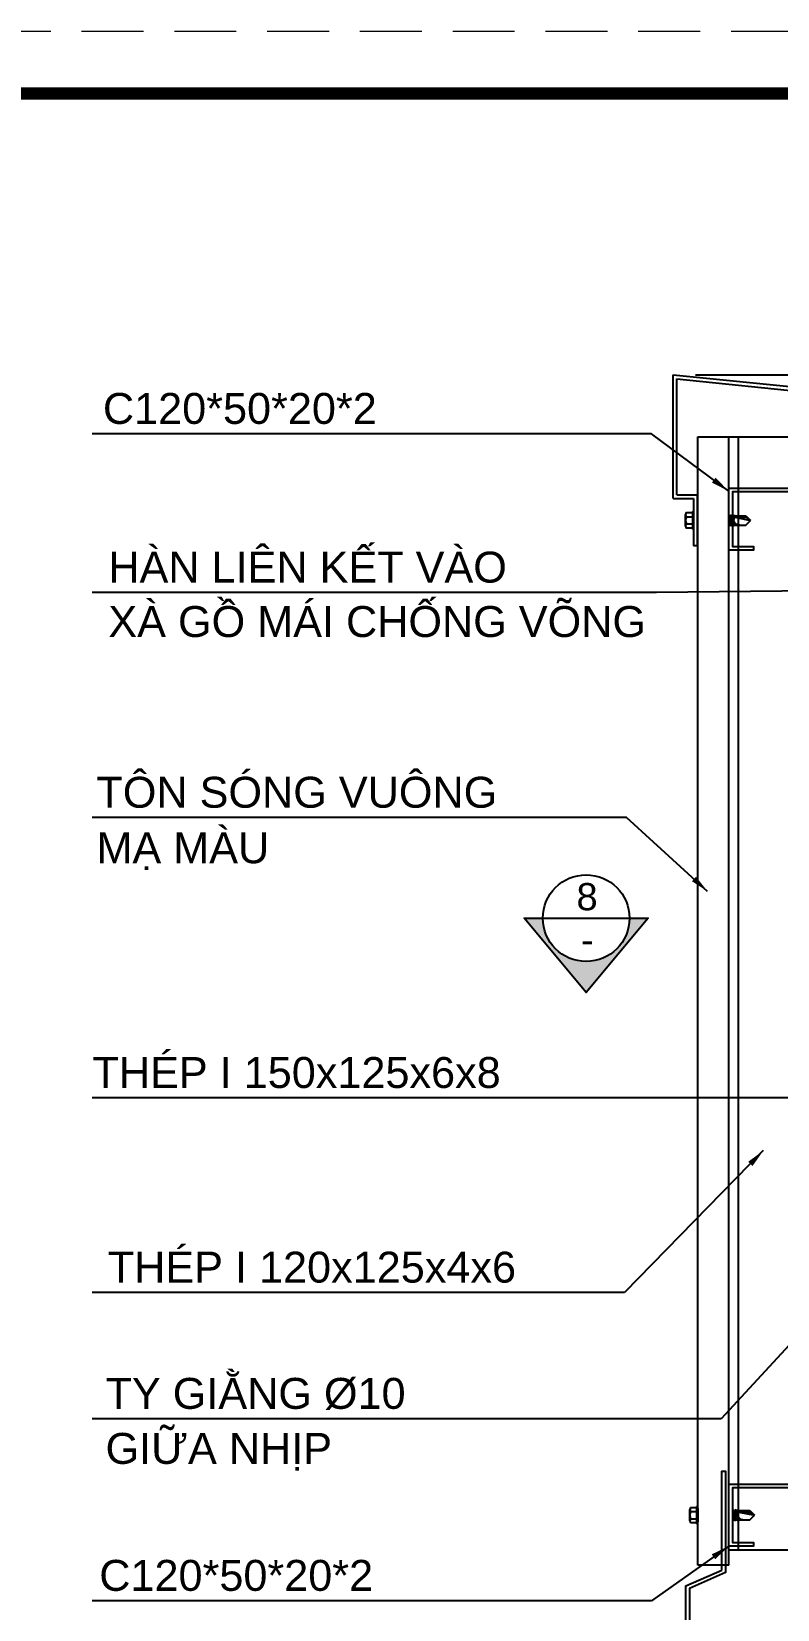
# Model space of a CAD drawing. Header units: inches. Extents: x 651127 to 1529722, y 768575 to 1021311.
# Drawn here: x 1237167 to 1243196, y 815219 to 827975 of the extents above; entities that cross this region are included whole.
import ezdxf
from ezdxf.enums import TextEntityAlignment as Align

# ---------------------------------------------------------------- set-up
doc = ezdxf.new("R2010")
doc.units = ezdxf.units.IN
doc.header["$LTSCALE"] = 1000
doc.header["$MEASUREMENT"] = 0
doc.linetypes.add('HIDDEN', pattern=[0.375, 0.25, -0.125])
doc.layers.get('DEFPOINTS').update_dxf_attribs({"color": 8, "lineweight": 9})
for name, color, linetype in [('DWGshare.com_1', 7, 'Continuous'), ('DWGshare.com_10', 7, 'Continuous'), ('DWGshare.com_16', 2, 'Continuous'), ('DWGshare.com_19', 136, 'Continuous'), ('DWGshare.com_32', 253, 'Continuous'), ('DWGshare.com_34', 1, 'Continuous'), ('DWGshare.com_35', 9, 'Continuous')]:
    doc.layers.add(name, color=color, linetype=linetype)
doc.styles.add('DWGshare.com_11', font='VNI-HelveB.TTF')
doc.styles.add('DWGshare.com_14', font='romans.shx', dxfattribs={"width": 0.8})
doc.styles.add('DWGshare.com_4', font='romans.shx', dxfattribs={"width": 0.8})
doc.styles.add('DWGshare.com_6', font='VHELVEN.TTF')
doc.dimstyles.new('DWGshare.com_12', dxfattribs={"dimscale": 100, "dimtxt": 2, "dimasz": 1.5, "dimexe": 1.5, "dimexo": 1.5, "dimgap": 1, "dimtad": 1, "dimdec": 0, "dimlfac": 0.2, "dimzin": 0, "dimdsep": 46, "dimtxsty": 'DWGshare.com_14', "dimblk": 'DWGshare.com_1', "dimcen": 3, "dimdle": 1.5, "dimclrd": 256, "dimclre": 256, "dimclrt": 7, "dimadec": 0, "dimazin": 0, "dimtfac": 1, "dimtdec": 0, "dimtix": 1, "dimtmove": 2, "dimatfit": 3, "dimfxl": 1, "dimtolj": 1, "dimtzin": 0, "dimarcsym": 0})
doc.dimstyles.new('DWGshare.com_7', dxfattribs={"dimscale": 100, "dimtxt": 2.5, "dimasz": 1, "dimexe": 1, "dimexo": 1.5, "dimgap": 1, "dimtad": 1, "dimdec": 0, "dimlfac": 0.1, "dimzin": 0, "dimdsep": 46, "dimtxsty": 'DWGshare.com_4', "dimblk": 'DWGshare.com_1', "dimcen": 1.5, "dimdle": 1, "dimclrd": 256, "dimclre": 256, "dimclrt": 7, "dimadec": 0, "dimazin": 0, "dimtfac": 1, "dimtdec": 0, "dimtix": 1, "dimtmove": 2, "dimatfit": 3, "dimfxl": 1, "dimtolj": 1, "dimtzin": 0, "dimarcsym": 0})

# ---------------------------------------------------------------- blocks, each defined once
blk = doc.blocks.new('DWGshare.com_1')
at = {"color": 0, "linetype": 'ByBlock', "const_width": 0.3}
blk.add_lwpolyline([(-0.5, -0.5), (0.5, 0.5)], dxfattribs=at)
blk = doc.blocks.new('*D946')
at = {"layer": 'DEFPOINTS', "color": 0, "ltscale": 100, "transparency": 16777216}
for p in [(1242384, 825200), (1244749, 825200), (1244002, 821629)]:
    blk.add_point(p, dxfattribs=at)
at = {"layer": 'DWGshare.com_19', "lineweight": -2, "ltscale": 100, "transparency": 16777216}
for p, q in [((1242534, 825200), (1244849, 825200)), ((1244749, 821529), (1244749, 825300)), ((1244152, 821629), (1244849, 821629))]:
    blk.add_line(p, q, dxfattribs=at)
at = {"layer": 'DWGshare.com_19', "lineweight": -2, "ltscale": 100, "transparency": 16777216, "xscale": 100, "yscale": 100, "zscale": 100}
for p, rotation in [((1244749, 825200), 90), ((1244749, 821629), 270)]:
    blk.add_blockref('DWGshare.com_1', p, dxfattribs=dict(at, rotation=rotation))
at = {"layer": 'DWGshare.com_19', "color": 7, "ltscale": 100, "transparency": 16777216, "insert": (1244522, 824011), "char_height": 250, "attachment_point": 5, "rotation": 90, "style": 'DWGshare.com_4'}
blk.add_mtext('\\A1;357', dxfattribs=at)

msp = doc.modelspace()

# ---------------------------------------------------------------- hatches: boundary and pattern name
at = {"layer": 'DWGshare.com_16'}
msp.add_hatch(color=31, dxfattribs=at).paths.add_polyline_path([(1241649.8, 820207.3), (1242149.8, 820807.3), (1241999.8, 820807.3, -0.4142136), (1241649.8, 820457.3, -0.4142136), (1241299.8, 820807.3), (1241149.8, 820807.3)])

# ---------------------------------------------------------------- linework, layer by layer
at = {"layer": 'DEFPOINTS', "linetype": 'HIDDEN', "ltscale": 2}
msp.add_lwpolyline([(1180221.5, 768574.8), (1264321.5, 768574.8), (1264321.5, 827974.8), (1180221.5, 827974.8)], close=True, dxfattribs=at)
at = {"layer": 'DWGshare.com_1', "const_width": 100}
msp.add_lwpolyline([(1182221.5, 769074.8), (1263821.5, 769074.8), (1263821.5, 827474.8), (1182221.5, 827474.8)], close=True, dxfattribs=at)
at = {"layer": 'DWGshare.com_16', "color": 31}
msp.add_line((1241299.8, 820807.3), (1241999.8, 820807.3), dxfattribs=at)
msp.add_lwpolyline([(1241999.8, 820807.3), (1242149.8, 820807.3), (1241649.8, 820207.3), (1241649.8, 820207.3), (1241149.8, 820807.3), (1241299.8, 820807.3)], dxfattribs=at)
msp.add_circle((1241649.8, 820807.3), 350, dxfattribs=at)
at = {"layer": 'DWGshare.com_32', "ltscale": 0.9}
for p, q in [((1242353.9, 824199.5), (1242353.9, 825199.5)), ((1242353.9, 825199.5), (1243945, 825039.1)), ((1242383.9, 825166.4), (1243942, 825009.2)), ((1242383.9, 824229.5), (1242383.9, 825166.4)), ((1242551.9, 815575.4), (1242551.9, 824699.5)), ((1242551.9, 824699.5), (1242801.9, 824699.5)), ((1242801.9, 815575.4), (1242801.9, 824699.5)), ((1242518.3, 824199.5), (1242518.3, 823817.1)), ((1242548.3, 824229.5), (1242548.3, 823817.1)), ((1242548.3, 823817.1), (1242518.3, 823817.1)), ((1242801.9, 815575.4), (1242551.9, 815575.4))]:
    msp.add_line(p, q, dxfattribs=at)
at = {"layer": 'DWGshare.com_32', "ltscale": 100}
for p, q in [((1242801.9, 824699.5), (1244001.9, 824699.5)), ((1242881.9, 815699.5), (1242881.9, 824699.5)), ((1242353.9, 824199.5), (1242518.3, 824199.5)), ((1242383.9, 824229.5), (1242548.3, 824229.5)), ((1242801.9, 815699.5), (1244001.9, 815699.5))]:
    msp.add_line(p, q, dxfattribs=at)
at = {"layer": 'DWGshare.com_32', "ltscale": 0.9}
for points in [[(1243801.9, 823812.9), (1243971.9, 823812.9), (1243971.9, 824252.9), (1242831.9, 824252.9), (1242831.9, 823812.9), (1243001.9, 823812.9), (1243001.9, 823782.9), (1242801.9, 823782.9), (1242801.9, 824282.9), (1244001.9, 824282.9), (1244001.9, 823782.9), (1243801.9, 823782.9)], [(1242746.6, 815535.9), (1242746.6, 816336.5), (1242776.6, 816336.5), (1242776.6, 815516.3), (1242485.7, 815388.9), (1242485.7, 814388.9), (1243023.7, 814388.9), (1243065.4, 814449.5), (1243090.1, 814432.5), (1243039.5, 814358.9), (1242455.7, 814358.9), (1242455.7, 815408.5)], [(1243801.9, 815760.6), (1243971.9, 815760.6), (1243971.9, 816200.6), (1242831.9, 816200.6), (1242831.9, 815760.6), (1243001.9, 815760.6), (1243001.9, 815730.6), (1242801.9, 815730.6), (1242801.9, 816230.6), (1244001.9, 816230.6), (1244001.9, 815730.6), (1243801.9, 815730.6)]]:
    msp.add_lwpolyline(points, close=True, dxfattribs=at)
at = {"layer": 'DWGshare.com_34', "ltscale": 100}
msp.add_line((1242801.9, 815699.5), (1242801.9, 824699.5), dxfattribs=at)
at = {"layer": 'DWGshare.com_35'}
for p, q in [((1242453.9, 823977.1), (1242453.9, 824069.6)), ((1242460.9, 824086.3), (1242508.2, 824086.3)), ((1242460.9, 824052.9), (1242508.2, 824052.9)), ((1242508.2, 824093.8), (1242508.2, 823952.8)), ((1242508.2, 824093.8), (1242515.7, 824093.8)), ((1242515.7, 824093.8), (1242515.7, 823952.8)), ((1242515.7, 824077.4), (1242518.3, 824077.4)), ((1242518.3, 824077.4), (1242518.3, 823969.3)), ((1242803.2, 824068.3), (1242799.7, 824064.9)), ((1242803.2, 824068.3), (1242819.2, 823978.3)), ((1242803.2, 824068.3), (1242810.4, 824061.1)), ((1242810.4, 824061.1), (1242826.4, 823985.5)), ((1242810.4, 824061.1), (1242818.4, 824061.1)), ((1242825.7, 824068.3), (1242818.4, 824061.1)), ((1242818.4, 824061.1), (1242834.5, 823985.5)), ((1242825.7, 824068.3), (1242841.7, 823978.3)), ((1242825.7, 824068.3), (1242832.9, 824061.1)), ((1242832.9, 824061.1), (1242848.9, 823985.5)), ((1242832.9, 824061.1), (1242843.6, 824061.1)), ((1242847.9, 824065.4), (1242843.6, 824061.1)), ((1242850.8, 824049), (1242843.6, 824061.1)), ((1242847.9, 824065.4), (1242850.8, 824049)), ((1242847.9, 824065.4), (1242852.2, 824061.1)), ((1242850.8, 824049), (1242852.2, 824061.1)), ((1242852.2, 824061.1), (1242939.8, 824061.1)), ((1242939.8, 824061.1), (1242977.6, 824023.3)), ((1242939.8, 824061.1), (1242939.8, 824049)), ((1242460.9, 823993.8), (1242508.2, 823993.8)), ((1242508.2, 823960.3), (1242460.9, 823960.3)), ((1242515.7, 823952.8), (1242508.2, 823952.8)), ((1242515.7, 823969.3), (1242518.3, 823969.3)), ((1242799.7, 824043.2), (1242812, 823985.5)), ((1242799.7, 823981.4), (1242803.9, 823985.5)), ((1242803.9, 823985.5), (1242812, 823985.5)), ((1242819.2, 823978.3), (1242812, 823985.5)), ((1242819.2, 823978.3), (1242826.4, 823985.5)), ((1242826.4, 823985.5), (1242834.5, 823985.5)), ((1242841.7, 823978.3), (1242834.5, 823985.5)), ((1242841.7, 823978.3), (1242848.9, 823985.5)), ((1242848.9, 823985.5), (1242939.8, 823985.5)), ((1242850.8, 824049), (1242977.6, 824023.3)), ((1242850.8, 824049), (1242939.8, 824049)), ((1242939.8, 824049), (1242977.6, 824023.3)), ((1242939.8, 823985.5), (1242977.6, 824023.3)), ((1242487.5, 815934.3), (1242487.5, 816026.9)), ((1242494.6, 816043.6), (1242541.8, 816043.6)), ((1242541.8, 816051.1), (1242549.3, 816051.1)), ((1242541.8, 816051.1), (1242541.8, 815910.1)), ((1242549.3, 816051.1), (1242549.3, 815910.1)), ((1242549.3, 816034.6), (1242551.9, 816034.6)), ((1242551.9, 816034.6), (1242551.9, 815926.5)), ((1242836.8, 816025.6), (1242833.4, 816022.2)), ((1242836.8, 816025.6), (1242844, 816018.4)), ((1242836.8, 816025.6), (1242852.8, 815935.6)), ((1242844, 816018.4), (1242852.1, 816018.4)), ((1242844, 816018.4), (1242860, 815942.8)), ((1242859.3, 816025.6), (1242852.1, 816018.4)), ((1242852.1, 816018.4), (1242868.1, 815942.8)), ((1242859.3, 816025.6), (1242866.5, 816018.4)), ((1242859.3, 816025.6), (1242875.3, 815935.6)), ((1242866.5, 816018.4), (1242877.2, 816018.4)), ((1242866.5, 816018.4), (1242882.5, 815942.8)), ((1242881.5, 816022.7), (1242877.2, 816018.4)), ((1242884.5, 816006.2), (1242877.2, 816018.4)), ((1242881.5, 816022.7), (1242885.8, 816018.4)), ((1242881.5, 816022.7), (1242884.5, 816006.2)), ((1242884.5, 816006.2), (1242885.8, 816018.4)), ((1242885.8, 816018.4), (1242973.4, 816018.4)), ((1242973.4, 816018.4), (1242973.4, 816006.2)), ((1242973.4, 816018.4), (1243011.2, 815980.6)), ((1242494.6, 816010.1), (1242541.8, 816010.1)), ((1242494.6, 815951), (1242541.8, 815951)), ((1242541.8, 815917.6), (1242494.6, 815917.6)), ((1242549.3, 815910.1), (1242541.8, 815910.1)), ((1242549.3, 815926.5), (1242551.9, 815926.5)), ((1242833.4, 816000.4), (1242845.6, 815942.8)), ((1242833.4, 815938.6), (1242837.5, 815942.8)), ((1242837.5, 815942.8), (1242845.6, 815942.8)), ((1242852.8, 815935.6), (1242845.6, 815942.8)), ((1242852.8, 815935.6), (1242860, 815942.8)), ((1242860, 815942.8), (1242868.1, 815942.8)), ((1242875.3, 815935.6), (1242868.1, 815942.8)), ((1242875.3, 815935.6), (1242882.5, 815942.8)), ((1242882.5, 815942.8), (1242973.4, 815942.8)), ((1242884.5, 816006.2), (1242973.4, 816006.2)), ((1242884.5, 816006.2), (1243011.2, 815980.6)), ((1242973.4, 816006.2), (1243011.2, 815980.6)), ((1242973.4, 815942.8), (1243011.2, 815980.6))]:
    msp.add_line(p, q, dxfattribs=at)
for centre, radius, start, end in [((1242477.4, 824069.6), 23.4, 134.51051, 225.48949), ((1242519.7, 824023.3), 65.8, 153.32156, 206.67844), ((1242453.9, 823993.8), 2.7034e-12, 34.3461, 28.21321), ((1242477.4, 823977.1), 23.4, 134.51051, 225.48949), ((1242511, 816026.9), 23.4, 134.51051, 225.48949), ((1242553.4, 815980.6), 65.8, 153.32156, 206.67844), ((1242511, 815934.3), 23.4, 134.51051, 225.48949), ((1242487.5, 815951), 2.7034e-12, 34.3461, 28.21321)]:
    msp.add_arc(centre, radius, start, end, dxfattribs=at)
for points in [[(1242850.8, 824049), (1242847.4, 824045), (1242835.3, 824030.6), (1242849.1, 823996.8), (1242876.6, 823987.4), (1242891.7, 823986.1), (1242897.7, 823985.5)], [(1242884.5, 816006.2), (1242881.1, 816002.2), (1242868.9, 815987.8), (1242882.7, 815954.1), (1242910.3, 815944.6), (1242925.3, 815943.3), (1242931.3, 815942.8)]]:
    msp.add_open_spline(points, degree=3, knots=[0, 0, 0, 0, 15.2316241, 54.6754093, 82.1600205, 100.1389207, 100.1389207, 100.1389207, 100.1389207], dxfattribs=at)

# ---------------------------------------------------------------- texts
at = {"layer": 'DWGshare.com_10', "style": 'DWGshare.com_6'}
for s, p in [('C120*50*20*2', (1237743.9, 824803)), ('HAØN LIEÂN KEÁT VAØO', (1237787.7, 823520.2)), ('XAØ GOÀ MAÙI CHOÁNG VOÕNG', (1237787.7, 823080.2)), ('TOÂN SOÙNG VUOÂNG', (1237691.3, 821700)), ('MAÏ MAØU', (1237691.3, 821251)), ('THEÙP I 150x125x6x8', (1237659.5, 819434.4)), ('THEÙP I 120x125x4x6', (1237783.2, 817860.9)), ('TY GIAÈNG Þ10', (1237765, 816840.3)), ('GIÖÕA NHÒP', (1237765, 816395.5)), ('C120*50*20*2', (1237714.4, 815369))]:
    msp.add_text(s, height=250, dxfattribs=at).set_placement(p)
at = {"layer": 'DWGshare.com_16', "color": 31, "style": 'DWGshare.com_11'}
msp.add_text('8', height=220, dxfattribs=at).set_placement((1241657.3, 820980.9), align=Align.MIDDLE_CENTER)
msp.add_text('-', height=220, dxfattribs=at).set_placement((1241658.3, 820742.8), align=Align.TOP_CENTER)

# ---------------------------------------------------------------- dimensions: what is measured, and where the dimension line sits
at = {"layer": 'DWGshare.com_19', "ltscale": 100}
dim = msp.add_linear_dim(base=(1244749.2, 825199.5), p1=(1244001.9, 821628.9), p2=(1242383.9, 825199.5), angle=90, dimstyle='DWGshare.com_7', dxfattribs=at)
dim.commit()
dim.dimension.update_dxf_attribs({"geometry": '*D946', "text_midpoint": (1244521.6, 824011.2), "dimtype": 160})

# ---------------------------------------------------------------- leaders
at = {"layer": 'DWGshare.com_19'}
for points in [[(1242801.9, 824258.9), (1242176.9, 824723.1), (1237658, 824723.1)], [(1243842.5, 823455.9), (1242217.5, 823440.3), (1237658, 823440.3)], [(1242631.9, 821023), (1241977.2, 821620), (1237658, 821620)], [(1245514.6, 818705.8), (1244735.9, 819354.5), (1237658, 819354.5)], [(1243082, 818927.9), (1241960, 817781), (1237658, 817781)], [(1243451.9, 817530.1), (1242739.9, 816760.3), (1237658, 816760.3)], [(1242801.9, 815730.6), (1242176.9, 815289.1), (1237658, 815289.1)]]:
    msp.add_leader(points, dimstyle='DWGshare.com_12', override={"dimtad": 0}, dxfattribs=at)

doc.saveas('drawing.dxf')
